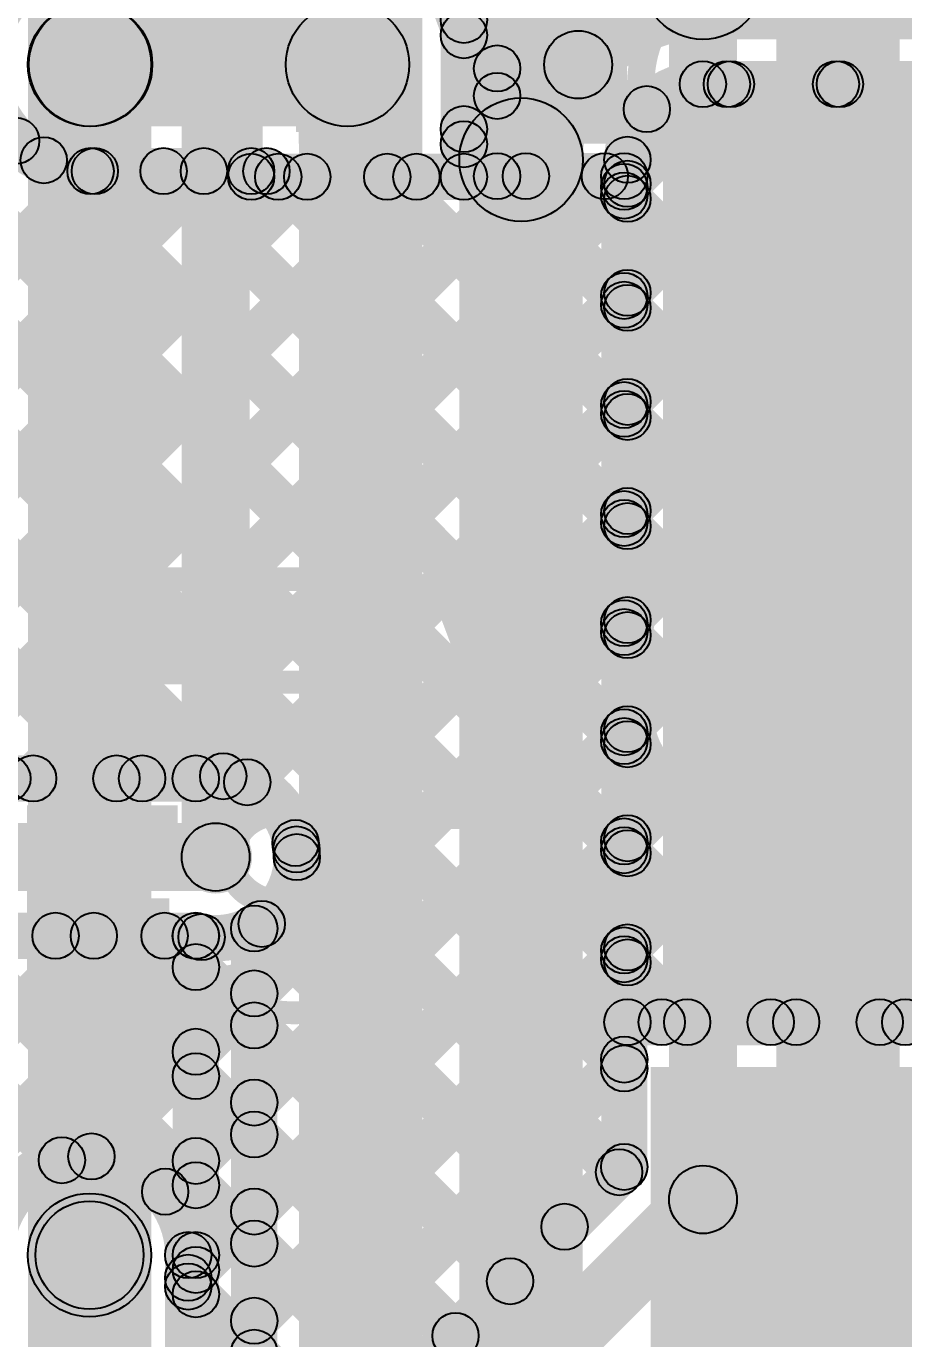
# Model space of a CAD drawing. Header units: millimetres. Extents: x 0 to 210, y 0 to 213.
# Drawn here: x 0.1236 to 0.4081, y 1.3029 to 1.7283 of the extents above; entities that cross this region are included whole.
import ezdxf

# ---------------------------------------------------------------- set-up
doc = ezdxf.new("R2010")
doc.units = ezdxf.units.MM
doc.header["$MEASUREMENT"] = 0
for name, color, linetype in [('BottomLayer', 5, 'Continuous'), ('BottomPaste', 16, 'Continuous'), ('BottomSolder', 6, 'Continuous'), ('TopLayer', 1, 'Continuous'), ('TopOverlay', 2, 'Continuous'), ('ViaHoleLayer', 16, 'Continuous')]:
    doc.layers.add(name, color=color, linetype=linetype)

# ---------------------------------------------------------------- blocks, each defined once
blk = doc.blocks.new('SOT_23_5_B_78')
at = {"layer": 'BottomLayer'}
for points in [[(-0.07283, 0.04921), (-0.02953, 0.04921), (-0.02953, 0.02559), (-0.07283, 0.02559)], [(0.02953, 0.04921), (0.07283, 0.04921), (0.07283, 0.02559), (0.02953, 0.02559)], [(-0.07283, 0.01181), (-0.02953, 0.01181), (-0.02953, -0.01181), (-0.07283, -0.01181)], [(-0.07283, -0.02559), (-0.02953, -0.02559), (-0.02953, -0.04921), (-0.07283, -0.04921)], [(0.02953, -0.02559), (0.07283, -0.02559), (0.07283, -0.04921), (0.02953, -0.04921)]]:
    blk.add_hatch(color=5, dxfattribs=at).paths.add_polyline_path(points)
at = {"layer": 'BottomPaste'}
for points in [[(-0.07283, 0.04921), (-0.02953, 0.04921), (-0.02953, 0.02559), (-0.07283, 0.02559)], [(0.02953, 0.04921), (0.07283, 0.04921), (0.07283, 0.02559), (0.02953, 0.02559)], [(-0.07283, 0.01181), (-0.02953, 0.01181), (-0.02953, -0.01181), (-0.07283, -0.01181)], [(-0.07283, -0.02559), (-0.02953, -0.02559), (-0.02953, -0.04921), (-0.07283, -0.04921)], [(0.02953, -0.02559), (0.07283, -0.02559), (0.07283, -0.04921), (0.02953, -0.04921)]]:
    blk.add_hatch(color=16, dxfattribs=at).paths.add_polyline_path(points)
at = {"layer": 'BottomSolder'}
for points in [[(-0.07683, 0.05321), (-0.02553, 0.05321), (-0.02553, 0.02159), (-0.07683, 0.02159)], [(0.02553, 0.05321), (0.07683, 0.05321), (0.07683, 0.02159), (0.02553, 0.02159)], [(-0.07683, 0.01581), (-0.02553, 0.01581), (-0.02553, -0.01581), (-0.07683, -0.01581)], [(-0.07683, -0.02159), (-0.02553, -0.02159), (-0.02553, -0.05321), (-0.07683, -0.05321)], [(0.02553, -0.02159), (0.07683, -0.02159), (0.07683, -0.05321), (0.02553, -0.05321)]]:
    blk.add_hatch(color=6, dxfattribs=at).paths.add_polyline_path(points)

msp = doc.modelspace()

# ---------------------------------------------------------------- hatches: boundary and pattern name
at = {"layer": 'BottomLayer'}
for points in [[(0.354, 1.348), (0.332, 1.348), (0.332, 2.065), (0.354, 2.065)], [(0.40674, 0.31443), (0.36674, 0.31443), (0.36674, 2.03274), (0.40674, 2.03274)], [(0.31355, 1.71582), (0.29155, 1.71582), (0.29155, 1.75294), (0.31355, 1.75294)], [(0.273, 1.6795), (0.258, 1.6795), (0.258, 1.74999), (0.273, 1.74999)], [(0.28374, 1.67967), (0.26874, 1.67967), (0.26874, 1.74999), (0.28374, 1.74999)], [(0.2708, 1.72498), (0.2602, 1.73559), (0.27094, 1.74633), (0.28154, 1.73572)], [(0.14444, 1.69582), (0.14444, 1.73582), (0.22775, 1.73582), (0.22775, 1.69582)], [(0.211, 1.694), (0.251, 1.694), (0.251, 1.738), (0.211, 1.738)], [(0.2602, 1.72005), (0.2708, 1.73066), (0.28154, 1.71992), (0.27094, 1.70932)], [(0.0584, 1.70972), (0.069, 1.72033), (0.3228, 1.46653), (0.3122, 1.45592)], [(0.2708, 1.68963), (0.2602, 1.70023), (0.27094, 1.71097), (0.28154, 1.70037)], [(0.0391, 1.59935), (0.02849, 1.60995), (0.11501, 1.69646), (0.12561, 1.68586)], [(0.0488, 1.68397), (0.0594, 1.69457), (0.3228, 1.43117), (0.3122, 1.42057)], [(0.2602, 1.6847), (0.2708, 1.69531), (0.3228, 1.64331), (0.3122, 1.6327)], [(0.12392, 1.67955), (0.13453, 1.69016), (0.3228, 1.50188), (0.3122, 1.49128)], [(0.14444, 1.67382), (0.14444, 1.68882), (0.1965, 1.68882), (0.1965, 1.67382)], [(0.1965, 1.67382), (0.1965, 1.68882), (0.20144, 1.68882), (0.20144, 1.67382)], [(0.04945, 1.50363), (0.03884, 1.51424), (0.20941, 1.6848), (0.22002, 1.6742)], [(0.05706, 1.58195), (0.04646, 1.59256), (0.14052, 1.68662), (0.15113, 1.67602)], [(0.06224, 1.48106), (0.05163, 1.49167), (0.24477, 1.6848), (0.25537, 1.6742)], [(0.06523, 1.55476), (0.05462, 1.56537), (0.17588, 1.68662), (0.18648, 1.67602)], [(0.09573, 1.4792), (0.08512, 1.4898), (0.28029, 1.68497), (0.29089, 1.67436)], [(0.16281, 1.67602), (0.17342, 1.68662), (0.3228, 1.53724), (0.3122, 1.52663)], [(0.1965, 1.672), (0.1965, 1.687), (0.2655, 1.687), (0.2655, 1.672)], [(0.19999, 1.6742), (0.2106, 1.6848), (0.3228, 1.5726), (0.3122, 1.56199)], [(0.23534, 1.6742), (0.24595, 1.6848), (0.3228, 1.60795), (0.3122, 1.59734)], [(0.27624, 1.67217), (0.27624, 1.68717), (0.3175, 1.68717), (0.3175, 1.67217)], [(0.30589, 1.67436), (0.3165, 1.68497), (0.3228, 1.67866), (0.3122, 1.66805)], [(0.13108, 1.4792), (0.12048, 1.4898), (0.3122, 1.68152), (0.3228, 1.67092)], [(0.02983, 1.66758), (0.04043, 1.67819), (0.3228, 1.39582), (0.3122, 1.38521)], [(0.325, 1.35856), (0.31, 1.35856), (0.31, 1.67967), (0.325, 1.67967)], [(-0.00002, 1.66207), (0.01059, 1.67268), (0.19277, 1.4905), (0.18216, 1.47989)], [(0.16644, 1.4792), (0.15583, 1.4898), (0.3122, 1.64617), (0.3228, 1.63556)], [(0.20053, 1.47794), (0.18993, 1.48854), (0.3122, 1.61081), (0.3228, 1.60021)], [(0.04874, 1.57795), (0.05935, 1.58856), (0.15811, 1.4898), (0.1475, 1.4792)], [(0.21621, 1.45826), (0.20561, 1.46887), (0.3122, 1.57546), (0.3228, 1.56485)], [(0.15, 1.35669), (0.13939, 1.3673), (0.3122, 1.5401), (0.3228, 1.52949)], [(0.17392, 1.34526), (0.16331, 1.35586), (0.3122, 1.50475), (0.3228, 1.49414)], [(0.05693, 1.477), (0.05693, 1.492), (0.17852, 1.492), (0.17852, 1.477)], [(0.007, 1.448), (0.007, 1.47), (0.185, 1.47), (0.185, 1.448)], [(0.1814, 1.31738), (0.17079, 1.32799), (0.3122, 1.46939), (0.3228, 1.45878)], [(0.20589, 1.45616), (0.2165, 1.46677), (0.3211, 1.36216), (0.3105, 1.35156)], [(0.19465, 1.43205), (0.20526, 1.44265), (0.30342, 1.34449), (0.29282, 1.33388)], [(0.06624, 1.34364), (0.05563, 1.35425), (0.14019, 1.4388), (0.15079, 1.4282)], [(0.05693, 1.426), (0.05693, 1.441), (0.17852, 1.441), (0.17852, 1.426)], [(0.05708, 1.4282), (0.06769, 1.4388), (0.14046, 1.36603), (0.12985, 1.35542)], [(0.07815, 1.3202), (0.06754, 1.3308), (0.17513, 1.43839), (0.18574, 1.42778)], [(0.09244, 1.4282), (0.10304, 1.4388), (0.25039, 1.29145), (0.23979, 1.28085)], [(0.12779, 1.4282), (0.1384, 1.4388), (0.26807, 1.30913), (0.25746, 1.29853)], [(0.16315, 1.4282), (0.17375, 1.4388), (0.28575, 1.32681), (0.27514, 1.3162)], [(0.1814, 1.28202), (0.17079, 1.29263), (0.3122, 1.43404), (0.3228, 1.42343)], [(0.19325, 1.25852), (0.18264, 1.26912), (0.3122, 1.39868), (0.3228, 1.38807)], [(0.25057, 1.28103), (0.23997, 1.29164), (0.3122, 1.36387), (0.3228, 1.35326)], [(0.27105, 1.26049), (0.25549, 1.27605), (0.33522, 1.35578), (0.35078, 1.34022)], [(0.1616, 1.24932), (0.1266, 1.24932), (0.1266, 1.33), (0.1616, 1.33)], [(0.1836, 1.26382), (0.1686, 1.26382), (0.1686, 1.33), (0.1836, 1.33)], [(0.17079, 1.31449), (0.1814, 1.32509), (0.23737, 1.26912), (0.22676, 1.25852)]]:
    msp.add_hatch(color=5, dxfattribs=at).paths.add_polyline_path(points)
h = msp.add_hatch(color=5, dxfattribs=at)
edge = h.paths.add_edge_path()
edge.add_arc((0.14444, 1.71582), 0.02, 0, 360)
h = msp.add_hatch(color=5, dxfattribs=at)
edge = h.paths.add_edge_path()
edge.add_arc((0.22775, 1.71582), 0.02, 0, 360)
h = msp.add_hatch(color=5, dxfattribs=at)
edge = h.paths.add_edge_path()
edge.add_arc((0.2655, 1.73029), 0.0075, 0, 360)
h = msp.add_hatch(color=5, dxfattribs=at)
edge = h.paths.add_edge_path()
edge.add_arc((0.2655, 1.72536), 0.0075, 0, 360)
h = msp.add_hatch(color=5, dxfattribs=at)
edge = h.paths.add_edge_path()
edge.add_arc((0.14444, 1.71582), 0.01181, 0, 360)
h = msp.add_hatch(color=5, dxfattribs=at)
edge = h.paths.add_edge_path()
edge.add_arc((0.30255, 1.71582), 0.011, 0, 360)
h = msp.add_hatch(color=5, dxfattribs=at)
edge = h.paths.add_edge_path()
edge.add_arc((0.27624, 1.71462), 0.0075, 0, 360)
h = msp.add_hatch(color=5, dxfattribs=at)
edge = h.paths.add_edge_path()
edge.add_arc((0.27624, 1.70567), 0.0075, 0, 360)
h = msp.add_hatch(color=5, dxfattribs=at)
edge = h.paths.add_edge_path()
edge.add_arc((0.2655, 1.69493), 0.0075, 0, 360)
h = msp.add_hatch(color=5, dxfattribs=at)
edge = h.paths.add_edge_path()
edge.add_arc((0.12031, 1.69116), 0.0075, 0, 360)
h = msp.add_hatch(color=5, dxfattribs=at)
edge = h.paths.add_edge_path()
edge.add_arc((0.2655, 1.69), 0.0075, 0, 360)
h = msp.add_hatch(color=5, dxfattribs=at)
edge = h.paths.add_edge_path()
edge.add_arc((0.12923, 1.68485), 0.0075, 0, 360)
h = msp.add_hatch(color=5, dxfattribs=at)
edge = h.paths.add_edge_path()
edge.add_arc((0.14444, 1.68132), 0.0075, 0, 360)
h = msp.add_hatch(color=5, dxfattribs=at)
edge = h.paths.add_edge_path()
edge.add_arc((0.14444, 1.68132), 0.0075, 0, 360)
h = msp.add_hatch(color=5, dxfattribs=at)
edge = h.paths.add_edge_path()
edge.add_arc((0.14582, 1.68132), 0.0075, 0, 360)
h = msp.add_hatch(color=5, dxfattribs=at)
edge = h.paths.add_edge_path()
edge.add_arc((0.16812, 1.68132), 0.0075, 0, 360)
h = msp.add_hatch(color=5, dxfattribs=at)
edge = h.paths.add_edge_path()
edge.add_arc((0.18118, 1.68132), 0.0075, 0, 360)
h = msp.add_hatch(color=5, dxfattribs=at)
edge = h.paths.add_edge_path()
edge.add_arc((0.1965, 1.68132), 0.0075, 0, 360)
h = msp.add_hatch(color=5, dxfattribs=at)
edge = h.paths.add_edge_path()
edge.add_arc((0.1965, 1.68132), 0.0075, 0, 360)
h = msp.add_hatch(color=5, dxfattribs=at)
edge = h.paths.add_edge_path()
edge.add_arc((0.20144, 1.68132), 0.0075, 0, 360)
h = msp.add_hatch(color=5, dxfattribs=at)
edge = h.paths.add_edge_path()
edge.add_arc((0.1965, 1.6795), 0.0075, 0, 360)
h = msp.add_hatch(color=5, dxfattribs=at)
edge = h.paths.add_edge_path()
edge.add_arc((0.20529, 1.6795), 0.0075, 0, 360)
h = msp.add_hatch(color=5, dxfattribs=at)
edge = h.paths.add_edge_path()
edge.add_arc((0.21471, 1.6795), 0.0075, 0, 360)
h = msp.add_hatch(color=5, dxfattribs=at)
edge = h.paths.add_edge_path()
edge.add_arc((0.24065, 1.6795), 0.0075, 0, 360)
h = msp.add_hatch(color=5, dxfattribs=at)
edge = h.paths.add_edge_path()
edge.add_arc((0.25007, 1.6795), 0.0075, 0, 360)
h = msp.add_hatch(color=5, dxfattribs=at)
edge = h.paths.add_edge_path()
edge.add_arc((0.2655, 1.6795), 0.0075, 0, 360)
h = msp.add_hatch(color=5, dxfattribs=at)
edge = h.paths.add_edge_path()
edge.add_arc((0.2655, 1.6795), 0.0075, 0, 360)
h = msp.add_hatch(color=5, dxfattribs=at)
edge = h.paths.add_edge_path()
edge.add_arc((0.27624, 1.67967), 0.0075, 0, 360)
h = msp.add_hatch(color=5, dxfattribs=at)
edge = h.paths.add_edge_path()
edge.add_arc((0.27624, 1.67967), 0.0075, 0, 360)
h = msp.add_hatch(color=5, dxfattribs=at)
edge = h.paths.add_edge_path()
edge.add_arc((0.28559, 1.67967), 0.0075, 0, 360)
h = msp.add_hatch(color=5, dxfattribs=at)
edge = h.paths.add_edge_path()
edge.add_arc((0.31119, 1.67967), 0.0075, 0, 360)
h = msp.add_hatch(color=5, dxfattribs=at)
edge = h.paths.add_edge_path()
edge.add_arc((0.3175, 1.67967), 0.0075, 0, 360)
h = msp.add_hatch(color=5, dxfattribs=at)
edge = h.paths.add_edge_path()
edge.add_arc((0.3175, 1.67967), 0.0075, 0, 360)
h = msp.add_hatch(color=5, dxfattribs=at)
edge = h.paths.add_edge_path()
edge.add_arc((0.3175, 1.67622), 0.0075, 0, 360)
h = msp.add_hatch(color=5, dxfattribs=at)
edge = h.paths.add_edge_path()
edge.add_arc((0.3175, 1.67336), 0.0075, 0, 360)
h = msp.add_hatch(color=5, dxfattribs=at)
edge = h.paths.add_edge_path()
edge.add_arc((0.3175, 1.64086), 0.0075, 0, 360)
h = msp.add_hatch(color=5, dxfattribs=at)
edge = h.paths.add_edge_path()
edge.add_arc((0.3175, 1.638), 0.0075, 0, 360)
h = msp.add_hatch(color=5, dxfattribs=at)
edge = h.paths.add_edge_path()
edge.add_arc((0.3175, 1.60551), 0.0075, 0, 360)
h = msp.add_hatch(color=5, dxfattribs=at)
edge = h.paths.add_edge_path()
edge.add_arc((0.3175, 1.60265), 0.0075, 0, 360)
h = msp.add_hatch(color=5, dxfattribs=at)
edge = h.paths.add_edge_path()
edge.add_arc((0.3175, 1.57015), 0.0075, 0, 360)
h = msp.add_hatch(color=5, dxfattribs=at)
edge = h.paths.add_edge_path()
edge.add_arc((0.3175, 1.56729), 0.0075, 0, 360)
h = msp.add_hatch(color=5, dxfattribs=at)
edge = h.paths.add_edge_path()
edge.add_arc((0.3175, 1.5348), 0.0075, 0, 360)
h = msp.add_hatch(color=5, dxfattribs=at)
edge = h.paths.add_edge_path()
edge.add_arc((0.3175, 1.53194), 0.0075, 0, 360)
h = msp.add_hatch(color=5, dxfattribs=at)
edge = h.paths.add_edge_path()
edge.add_arc((0.3175, 1.49944), 0.0075, 0, 360)
h = msp.add_hatch(color=5, dxfattribs=at)
edge = h.paths.add_edge_path()
edge.add_arc((0.3175, 1.49658), 0.0075, 0, 360)
h = msp.add_hatch(color=5, dxfattribs=at)
edge = h.paths.add_edge_path()
edge.add_arc((0.11745, 1.4845), 0.0075, 0, 360)
h = msp.add_hatch(color=5, dxfattribs=at)
edge = h.paths.add_edge_path()
edge.add_arc((0.12578, 1.4845), 0.0075, 0, 360)
h = msp.add_hatch(color=5, dxfattribs=at)
edge = h.paths.add_edge_path()
edge.add_arc((0.1528, 1.4845), 0.0075, 0, 360)
h = msp.add_hatch(color=5, dxfattribs=at)
edge = h.paths.add_edge_path()
edge.add_arc((0.16114, 1.4845), 0.0075, 0, 360)
h = msp.add_hatch(color=5, dxfattribs=at)
edge = h.paths.add_edge_path()
edge.add_arc((0.17852, 1.4845), 0.0075, 0, 360)
h = msp.add_hatch(color=5, dxfattribs=at)
edge = h.paths.add_edge_path()
edge.add_arc((0.17852, 1.4845), 0.0075, 0, 360)
h = msp.add_hatch(color=5, dxfattribs=at)
edge = h.paths.add_edge_path()
edge.add_arc((0.18747, 1.4852), 0.0075, 0, 360)
h = msp.add_hatch(color=5, dxfattribs=at)
edge = h.paths.add_edge_path()
edge.add_arc((0.19523, 1.48324), 0.0075, 0, 360)
h = msp.add_hatch(color=5, dxfattribs=at)
edge = h.paths.add_edge_path()
edge.add_arc((0.185, 1.459), 0.01181, 0, 360)
h = msp.add_hatch(color=5, dxfattribs=at)
edge = h.paths.add_edge_path()
edge.add_arc((0.185, 1.459), 0.011, 0, 360)
h = msp.add_hatch(color=5, dxfattribs=at)
edge = h.paths.add_edge_path()
edge.add_arc((0.21091, 1.46356), 0.0075, 0, 360)
h = msp.add_hatch(color=5, dxfattribs=at)
edge = h.paths.add_edge_path()
edge.add_arc((0.21119, 1.46147), 0.0075, 0, 360)
h = msp.add_hatch(color=5, dxfattribs=at)
edge = h.paths.add_edge_path()
edge.add_arc((0.3175, 1.46409), 0.0075, 0, 360)
h = msp.add_hatch(color=5, dxfattribs=at)
edge = h.paths.add_edge_path()
edge.add_arc((0.3175, 1.46123), 0.0075, 0, 360)
h = msp.add_hatch(color=5, dxfattribs=at)
edge = h.paths.add_edge_path()
edge.add_arc((0.21131, 1.459), 0.0075, 0, 360)
h = msp.add_hatch(color=5, dxfattribs=at)
edge = h.paths.add_edge_path()
edge.add_arc((0.21131, 1.459), 0.0075, 0, 360)
h = msp.add_hatch(color=5, dxfattribs=at)
edge = h.paths.add_edge_path()
edge.add_arc((0.19995, 1.43735), 0.0075, 0, 360)
h = msp.add_hatch(color=5, dxfattribs=at)
edge = h.paths.add_edge_path()
edge.add_arc((0.13309, 1.4335), 0.0075, 0, 360)
h = msp.add_hatch(color=5, dxfattribs=at)
edge = h.paths.add_edge_path()
edge.add_arc((0.14549, 1.4335), 0.0075, 0, 360)
h = msp.add_hatch(color=5, dxfattribs=at)
edge = h.paths.add_edge_path()
edge.add_arc((0.16845, 1.4335), 0.0075, 0, 360)
h = msp.add_hatch(color=5, dxfattribs=at)
edge = h.paths.add_edge_path()
edge.add_arc((0.17852, 1.4335), 0.0075, 0, 360)
h = msp.add_hatch(color=5, dxfattribs=at)
edge = h.paths.add_edge_path()
edge.add_arc((0.17852, 1.4335), 0.0075, 0, 360)
h = msp.add_hatch(color=5, dxfattribs=at)
edge = h.paths.add_edge_path()
edge.add_arc((0.18043, 1.43309), 0.0075, 0, 360)
h = msp.add_hatch(color=5, dxfattribs=at)
edge = h.paths.add_edge_path()
edge.add_arc((0.3175, 1.42873), 0.0075, 0, 360)
h = msp.add_hatch(color=5, dxfattribs=at)
edge = h.paths.add_edge_path()
edge.add_arc((0.3175, 1.42587), 0.0075, 0, 360)
h = msp.add_hatch(color=5, dxfattribs=at)
edge = h.paths.add_edge_path()
edge.add_arc((0.3175, 1.39338), 0.0075, 0, 360)
h = msp.add_hatch(color=5, dxfattribs=at)
edge = h.paths.add_edge_path()
edge.add_arc((0.3175, 1.39052), 0.0075, 0, 360)
h = msp.add_hatch(color=5, dxfattribs=at)
edge = h.paths.add_edge_path()
edge.add_arc((0.13516, 1.36073), 0.0075, 0, 360)
h = msp.add_hatch(color=5, dxfattribs=at)
edge = h.paths.add_edge_path()
edge.add_arc((0.1447, 1.36199), 0.0075, 0, 360)
h = msp.add_hatch(color=5, dxfattribs=at)
edge = h.paths.add_edge_path()
edge.add_arc((0.3175, 1.35856), 0.0075, 0, 360)
h = msp.add_hatch(color=5, dxfattribs=at)
edge = h.paths.add_edge_path()
edge.add_arc((0.3175, 1.35856), 0.0075, 0, 360)
h = msp.add_hatch(color=5, dxfattribs=at)
edge = h.paths.add_edge_path()
edge.add_arc((0.3158, 1.35686), 0.0075, 0, 360)
h = msp.add_hatch(color=5, dxfattribs=at)
edge = h.paths.add_edge_path()
edge.add_arc((0.16862, 1.35056), 0.0075, 0, 360)
h = msp.add_hatch(color=5, dxfattribs=at)
edge = h.paths.add_edge_path()
edge.add_arc((0.343, 1.348), 0.011, 0, 360)
h = msp.add_hatch(color=5, dxfattribs=at)
edge = h.paths.add_edge_path()
edge.add_arc((0.343, 1.348), 0.011, 0, 360)
h = msp.add_hatch(color=5, dxfattribs=at)
edge = h.paths.add_edge_path()
edge.add_arc((0.1441, 1.33), 0.0175, 0, 360)
h = msp.add_hatch(color=5, dxfattribs=at)
edge = h.paths.add_edge_path()
edge.add_arc((0.29812, 1.33918), 0.0075, 0, 360)
h = msp.add_hatch(color=5, dxfattribs=at)
edge = h.paths.add_edge_path()
edge.add_arc((0.1441, 1.33), 0.01181, 0, 360)
h = msp.add_hatch(color=5, dxfattribs=at)
edge = h.paths.add_edge_path()
edge.add_arc((0.1761, 1.33), 0.0075, 0, 360)
h = msp.add_hatch(color=5, dxfattribs=at)
edge = h.paths.add_edge_path()
edge.add_arc((0.1761, 1.33), 0.0075, 0, 360)
h = msp.add_hatch(color=5, dxfattribs=at)
edge = h.paths.add_edge_path()
edge.add_arc((0.1761, 1.32268), 0.0075, 0, 360)
h = msp.add_hatch(color=5, dxfattribs=at)
edge = h.paths.add_edge_path()
edge.add_arc((0.1761, 1.31979), 0.0075, 0, 360)
h = msp.add_hatch(color=5, dxfattribs=at)
edge = h.paths.add_edge_path()
edge.add_arc((0.28044, 1.32151), 0.0075, 0, 360)
h = msp.add_hatch(color=5, dxfattribs=at)
edge = h.paths.add_edge_path()
edge.add_arc((0.26277, 1.30383), 0.0075, 0, 360)
at = {"layer": 'TopLayer'}
for points in [[(0.196, 1.459), (0.174, 1.459), (0.174, 2.13881), (0.196, 2.13881)], [(0.252, 0.322), (0.212, 0.322), (0.212, 2.12887), (0.252, 2.12887)], [(0.1641, 1.71582), (0.1241, 1.71582), (0.1241, 1.903), (0.1641, 1.903)], [(0.343, 1.724), (0.343, 1.764), (0.966, 1.764), (0.966, 1.724)], [(0.1641, 1.33), (0.1241, 1.33), (0.1241, 1.71582), (0.1641, 1.71582)], [(0.32381, 1.67192), (0.3132, 1.68253), (0.34548, 1.7148), (0.35608, 1.7042)], [(0.32381, 1.60121), (0.3132, 1.61182), (0.41619, 1.7148), (0.42679, 1.7042)], [(0.32381, 1.63657), (0.3132, 1.64717), (0.38083, 1.7148), (0.39144, 1.7042)], [(0.32381, 1.56586), (0.3132, 1.57646), (0.45154, 1.7148), (0.46215, 1.7042)], [(0.343, 1.702), (0.343, 1.717), (0.49077, 1.717), (0.49077, 1.702)], [(0.34677, 1.7042), (0.35737, 1.7148), (0.58584, 1.48633), (0.57524, 1.47573)], [(0.38212, 1.7042), (0.39273, 1.7148), (0.58584, 1.52169), (0.57524, 1.51108)], [(0.3195, 1.6961), (0.33011, 1.70671), (0.58584, 1.45098), (0.57524, 1.44037)], [(0.32381, 1.5305), (0.3132, 1.54111), (0.47705, 1.70495), (0.48766, 1.69435)], [(0.33, 1.457), (0.987, 1.457), (0.987, 1.703), (0.33, 1.703)], [(0.30401, 0.45899), (0.26401, 0.45899), (0.26401, 1.68501), (0.30401, 1.68501)], [(0.32601, 1.4055), (0.31101, 1.4055), (0.31101, 1.68501), (0.32601, 1.68501)], [(0.3132, 1.66705), (0.32381, 1.67765), (0.58584, 1.41562), (0.57524, 1.40502)], [(0.32381, 1.49515), (0.3132, 1.50575), (0.48025, 1.6728), (0.49086, 1.6622)], [(0.33493, 1.4002), (0.32432, 1.4108), (0.57762, 1.6641), (0.58823, 1.6535)], [(0.37028, 1.4002), (0.35968, 1.4108), (0.61515, 1.66628), (0.62575, 1.65567)], [(0.32381, 1.42444), (0.3132, 1.43504), (0.54076, 1.6626), (0.55136, 1.65199)], [(0.32381, 1.45979), (0.3132, 1.4704), (0.50486, 1.66205), (0.51546, 1.65145)], [(0.3132, 1.63169), (0.32381, 1.6423), (0.55531, 1.4108), (0.5447, 1.4002)], [(0.3132, 1.59634), (0.32381, 1.60694), (0.51995, 1.4108), (0.50934, 1.4002)], [(0.40564, 1.4002), (0.39503, 1.4108), (0.57524, 1.59101), (0.58584, 1.5804)], [(0.3132, 1.56098), (0.32381, 1.57159), (0.4846, 1.4108), (0.47399, 1.4002)], [(0.3132, 1.52563), (0.32381, 1.53623), (0.44924, 1.4108), (0.43863, 1.4002)], [(0.33, 1.403), (0.794, 1.403), (0.794, 1.509), (0.33, 1.509)], [(0.3132, 1.49027), (0.32381, 1.50088), (0.41388, 1.4108), (0.40328, 1.4002)], [(0.3132, 1.45492), (0.32381, 1.46552), (0.37853, 1.4108), (0.36792, 1.4002)], [(0.205, 0.322), (0.19, 0.322), (0.19, 1.43585), (0.205, 1.43585)], [(0.1861, 1.33), (0.1711, 1.33), (0.1711, 1.43348), (0.1861, 1.43348)], [(0.3132, 1.41956), (0.32381, 1.43017), (0.34317, 1.4108), (0.33257, 1.4002)], [(0.17329, 1.41805), (0.1839, 1.42866), (0.2028, 1.40975), (0.1922, 1.39915)], [(0.1839, 1.39059), (0.17329, 1.4012), (0.1922, 1.4201), (0.2028, 1.40949)], [(0.31851, 1.398), (0.31851, 1.413), (0.58054, 1.413), (0.58054, 1.398)], [(0.17329, 1.3827), (0.1839, 1.3933), (0.2028, 1.3744), (0.1922, 1.36379)], [(0.326, 0.973), (0.862, 0.973), (0.862, 1.391), (0.326, 1.391)], [(0.1839, 1.35523), (0.17329, 1.36584), (0.1922, 1.38475), (0.2028, 1.37414)], [(0.17329, 1.34734), (0.1839, 1.35795), (0.2028, 1.33904), (0.1922, 1.32844)], [(0.1839, 1.31988), (0.17329, 1.33049), (0.1922, 1.34939), (0.2028, 1.33878)], [(0.1641, 1.2746), (0.1241, 1.2746), (0.1241, 1.33), (0.1641, 1.33)], [(0.1861, 1.2746), (0.1711, 1.2746), (0.1711, 1.33), (0.1861, 1.33)], [(0.17329, 1.31199), (0.1839, 1.32259), (0.2028, 1.30369), (0.1922, 1.29308)], [(0.1839, 1.28452), (0.17329, 1.29513), (0.1922, 1.31404), (0.2028, 1.30343)]]:
    msp.add_hatch(color=1, dxfattribs=at).paths.add_polyline_path(points)
h = msp.add_hatch(color=1, dxfattribs=at)
edge = h.paths.add_edge_path()
edge.add_arc((0.343, 1.744), 0.02, 0, 360)
h = msp.add_hatch(color=1, dxfattribs=at)
edge = h.paths.add_edge_path()
edge.add_arc((0.343, 1.744), 0.02, 0, 360)
h = msp.add_hatch(color=1, dxfattribs=at)
edge = h.paths.add_edge_path()
edge.add_arc((0.1441, 1.71582), 0.02, 0, 360)
h = msp.add_hatch(color=1, dxfattribs=at)
edge = h.paths.add_edge_path()
edge.add_arc((0.1441, 1.71582), 0.02, 0, 360)
h = msp.add_hatch(color=1, dxfattribs=at)
edge = h.paths.add_edge_path()
edge.add_arc((0.14444, 1.71582), 0.01181, 0, 360)
h = msp.add_hatch(color=1, dxfattribs=at)
edge = h.paths.add_edge_path()
edge.add_arc((0.343, 1.7095), 0.0075, 0, 360)
h = msp.add_hatch(color=1, dxfattribs=at)
edge = h.paths.add_edge_path()
edge.add_arc((0.343, 1.7095), 0.0075, 0, 360)
h = msp.add_hatch(color=1, dxfattribs=at)
edge = h.paths.add_edge_path()
edge.add_arc((0.35078, 1.7095), 0.0075, 0, 360)
h = msp.add_hatch(color=1, dxfattribs=at)
edge = h.paths.add_edge_path()
edge.add_arc((0.35207, 1.7095), 0.0075, 0, 360)
h = msp.add_hatch(color=1, dxfattribs=at)
edge = h.paths.add_edge_path()
edge.add_arc((0.38614, 1.7095), 0.0075, 0, 360)
h = msp.add_hatch(color=1, dxfattribs=at)
edge = h.paths.add_edge_path()
edge.add_arc((0.38742, 1.7095), 0.0075, 0, 360)
h = msp.add_hatch(color=1, dxfattribs=at)
edge = h.paths.add_edge_path()
edge.add_arc((0.32481, 1.70141), 0.0075, 0, 360)
h = msp.add_hatch(color=1, dxfattribs=at)
edge = h.paths.add_edge_path()
edge.add_arc((0.28401, 1.68501), 0.02, 0, 360)
h = msp.add_hatch(color=1, dxfattribs=at)
edge = h.paths.add_edge_path()
edge.add_arc((0.28401, 1.68501), 0.02, 0, 360)
h = msp.add_hatch(color=1, dxfattribs=at)
edge = h.paths.add_edge_path()
edge.add_arc((0.31851, 1.68501), 0.0075, 0, 360)
h = msp.add_hatch(color=1, dxfattribs=at)
edge = h.paths.add_edge_path()
edge.add_arc((0.31851, 1.68501), 0.0075, 0, 360)
h = msp.add_hatch(color=1, dxfattribs=at)
edge = h.paths.add_edge_path()
edge.add_arc((0.31851, 1.67723), 0.0075, 0, 360)
h = msp.add_hatch(color=1, dxfattribs=at)
edge = h.paths.add_edge_path()
edge.add_arc((0.31851, 1.67235), 0.0075, 0, 360)
h = msp.add_hatch(color=1, dxfattribs=at)
edge = h.paths.add_edge_path()
edge.add_arc((0.31851, 1.64187), 0.0075, 0, 360)
h = msp.add_hatch(color=1, dxfattribs=at)
edge = h.paths.add_edge_path()
edge.add_arc((0.31851, 1.637), 0.0075, 0, 360)
h = msp.add_hatch(color=1, dxfattribs=at)
edge = h.paths.add_edge_path()
edge.add_arc((0.31851, 1.60652), 0.0075, 0, 360)
h = msp.add_hatch(color=1, dxfattribs=at)
edge = h.paths.add_edge_path()
edge.add_arc((0.31851, 1.60164), 0.0075, 0, 360)
h = msp.add_hatch(color=1, dxfattribs=at)
edge = h.paths.add_edge_path()
edge.add_arc((0.31851, 1.57116), 0.0075, 0, 360)
h = msp.add_hatch(color=1, dxfattribs=at)
edge = h.paths.add_edge_path()
edge.add_arc((0.31851, 1.56628), 0.0075, 0, 360)
h = msp.add_hatch(color=1, dxfattribs=at)
edge = h.paths.add_edge_path()
edge.add_arc((0.31851, 1.53581), 0.0075, 0, 360)
h = msp.add_hatch(color=1, dxfattribs=at)
edge = h.paths.add_edge_path()
edge.add_arc((0.31851, 1.53093), 0.0075, 0, 360)
h = msp.add_hatch(color=1, dxfattribs=at)
edge = h.paths.add_edge_path()
edge.add_arc((0.31851, 1.50045), 0.0075, 0, 360)
h = msp.add_hatch(color=1, dxfattribs=at)
edge = h.paths.add_edge_path()
edge.add_arc((0.31851, 1.49557), 0.0075, 0, 360)
h = msp.add_hatch(color=1, dxfattribs=at)
edge = h.paths.add_edge_path()
edge.add_arc((0.31851, 1.4651), 0.0075, 0, 360)
h = msp.add_hatch(color=1, dxfattribs=at)
edge = h.paths.add_edge_path()
edge.add_arc((0.185, 1.459), 0.01181, 0, 360)
h = msp.add_hatch(color=1, dxfattribs=at)
edge = h.paths.add_edge_path()
edge.add_arc((0.185, 1.459), 0.011, 0, 360)
h = msp.add_hatch(color=1, dxfattribs=at)
edge = h.paths.add_edge_path()
edge.add_arc((0.31851, 1.46022), 0.0075, 0, 360)
h = msp.add_hatch(color=1, dxfattribs=at)
edge = h.paths.add_edge_path()
edge.add_arc((0.1975, 1.43585), 0.0075, 0, 360)
h = msp.add_hatch(color=1, dxfattribs=at)
edge = h.paths.add_edge_path()
edge.add_arc((0.1975, 1.43585), 0.0075, 0, 360)
h = msp.add_hatch(color=1, dxfattribs=at)
edge = h.paths.add_edge_path()
edge.add_arc((0.1786, 1.43348), 0.0075, 0, 360)
h = msp.add_hatch(color=1, dxfattribs=at)
edge = h.paths.add_edge_path()
edge.add_arc((0.1786, 1.43348), 0.0075, 0, 360)
h = msp.add_hatch(color=1, dxfattribs=at)
edge = h.paths.add_edge_path()
edge.add_arc((0.31851, 1.42974), 0.0075, 0, 360)
h = msp.add_hatch(color=1, dxfattribs=at)
edge = h.paths.add_edge_path()
edge.add_arc((0.1786, 1.42335), 0.0075, 0, 360)
h = msp.add_hatch(color=1, dxfattribs=at)
edge = h.paths.add_edge_path()
edge.add_arc((0.31851, 1.42486), 0.0075, 0, 360)
h = msp.add_hatch(color=1, dxfattribs=at)
edge = h.paths.add_edge_path()
edge.add_arc((0.1975, 1.4148), 0.0075, 0, 360)
h = msp.add_hatch(color=1, dxfattribs=at)
edge = h.paths.add_edge_path()
edge.add_arc((0.31851, 1.4055), 0.0075, 0, 360)
h = msp.add_hatch(color=1, dxfattribs=at)
edge = h.paths.add_edge_path()
edge.add_arc((0.31851, 1.4055), 0.0075, 0, 360)
h = msp.add_hatch(color=1, dxfattribs=at)
edge = h.paths.add_edge_path()
edge.add_arc((0.32962, 1.4055), 0.0075, 0, 360)
h = msp.add_hatch(color=1, dxfattribs=at)
edge = h.paths.add_edge_path()
edge.add_arc((0.33787, 1.4055), 0.0075, 0, 360)
h = msp.add_hatch(color=1, dxfattribs=at)
edge = h.paths.add_edge_path()
edge.add_arc((0.36498, 1.4055), 0.0075, 0, 360)
h = msp.add_hatch(color=1, dxfattribs=at)
edge = h.paths.add_edge_path()
edge.add_arc((0.37323, 1.4055), 0.0075, 0, 360)
h = msp.add_hatch(color=1, dxfattribs=at)
edge = h.paths.add_edge_path()
edge.add_arc((0.40033, 1.4055), 0.0075, 0, 360)
h = msp.add_hatch(color=1, dxfattribs=at)
edge = h.paths.add_edge_path()
edge.add_arc((0.40858, 1.4055), 0.0075, 0, 360)
h = msp.add_hatch(color=1, dxfattribs=at)
edge = h.paths.add_edge_path()
edge.add_arc((0.1975, 1.40445), 0.0075, 0, 360)
h = msp.add_hatch(color=1, dxfattribs=at)
edge = h.paths.add_edge_path()
edge.add_arc((0.1786, 1.39589), 0.0075, 0, 360)
h = msp.add_hatch(color=1, dxfattribs=at)
edge = h.paths.add_edge_path()
edge.add_arc((0.1786, 1.388), 0.0075, 0, 360)
h = msp.add_hatch(color=1, dxfattribs=at)
edge = h.paths.add_edge_path()
edge.add_arc((0.1975, 1.37944), 0.0075, 0, 360)
h = msp.add_hatch(color=1, dxfattribs=at)
edge = h.paths.add_edge_path()
edge.add_arc((0.1975, 1.36909), 0.0075, 0, 360)
h = msp.add_hatch(color=1, dxfattribs=at)
edge = h.paths.add_edge_path()
edge.add_arc((0.1786, 1.36054), 0.0075, 0, 360)
h = msp.add_hatch(color=1, dxfattribs=at)
edge = h.paths.add_edge_path()
edge.add_arc((0.1786, 1.35264), 0.0075, 0, 360)
h = msp.add_hatch(color=1, dxfattribs=at)
edge = h.paths.add_edge_path()
edge.add_arc((0.1441, 1.33), 0.02, 0, 360)
h = msp.add_hatch(color=1, dxfattribs=at)
edge = h.paths.add_edge_path()
edge.add_arc((0.1441, 1.33), 0.02, 0, 360)
h = msp.add_hatch(color=1, dxfattribs=at)
edge = h.paths.add_edge_path()
edge.add_arc((0.1975, 1.34409), 0.0075, 0, 360)
h = msp.add_hatch(color=1, dxfattribs=at)
edge = h.paths.add_edge_path()
edge.add_arc((0.1441, 1.33), 0.01181, 0, 360)
h = msp.add_hatch(color=1, dxfattribs=at)
edge = h.paths.add_edge_path()
edge.add_arc((0.1975, 1.33374), 0.0075, 0, 360)
h = msp.add_hatch(color=1, dxfattribs=at)
edge = h.paths.add_edge_path()
edge.add_arc((0.1786, 1.33), 0.0075, 0, 360)
h = msp.add_hatch(color=1, dxfattribs=at)
edge = h.paths.add_edge_path()
edge.add_arc((0.1786, 1.33), 0.0075, 0, 360)
h = msp.add_hatch(color=1, dxfattribs=at)
edge = h.paths.add_edge_path()
edge.add_arc((0.1786, 1.32518), 0.0075, 0, 360)
h = msp.add_hatch(color=1, dxfattribs=at)
edge = h.paths.add_edge_path()
edge.add_arc((0.1786, 1.31729), 0.0075, 0, 360)
h = msp.add_hatch(color=1, dxfattribs=at)
edge = h.paths.add_edge_path()
edge.add_arc((0.1975, 1.30873), 0.0075, 0, 360)
h = msp.add_hatch(color=1, dxfattribs=at)
edge = h.paths.add_edge_path()
edge.add_arc((0.1975, 1.29838), 0.0075, 0, 360)
at = {"layer": 'ViaHoleLayer'}
h = msp.add_hatch(color=16, dxfattribs=at)
edge = h.paths.add_edge_path()
edge.add_arc((0.14444, 1.71582), 0.00591, 0, 360)
h = msp.add_hatch(color=16, dxfattribs=at)
edge = h.paths.add_edge_path()
edge.add_arc((0.185, 1.459), 0.00591, 0, 360)
h = msp.add_hatch(color=16, dxfattribs=at)
edge = h.paths.add_edge_path()
edge.add_arc((0.1441, 1.33), 0.00591, 0, 360)

# ---------------------------------------------------------------- linework, layer by layer
at = {"layer": 'BottomLayer', "const_width": 0.015}
for points in [[(0.14444, 1.68132, -0.966968), (0.14213, 1.75024)], [(0.17852, 1.4845, -0.489152), (0.21131, 1.459)], [(0.21131, 1.459, -0.489152), (0.17852, 1.4335)], [(0.1121, 1.33, -1), (0.1761, 1.33)]]:
    msp.add_lwpolyline(points, format="xyb", dxfattribs=at)
at = {"layer": 'BottomLayer'}
for centre, radius in [((0.14444, 1.71582), 0.02), ((0.22775, 1.71582), 0.02), ((0.2655, 1.73029), 0.0075), ((0.2655, 1.72536), 0.0075), ((0.30255, 1.71582), 0.011), ((0.27624, 1.71462), 0.0075), ((0.27624, 1.70567), 0.0075), ((0.2655, 1.69493), 0.0075), ((0.12031, 1.69116), 0.0075), ((0.2655, 1.69), 0.0075), ((0.12923, 1.68485), 0.0075), ((0.14444, 1.68132), 0.0075), ((0.14444, 1.68132), 0.0075), ((0.14582, 1.68132), 0.0075), ((0.16812, 1.68132), 0.0075), ((0.18118, 1.68132), 0.0075), ((0.1965, 1.68132), 0.0075), ((0.1965, 1.68132), 0.0075), ((0.20144, 1.68132), 0.0075), ((0.1965, 1.6795), 0.0075), ((0.20529, 1.6795), 0.0075), ((0.21471, 1.6795), 0.0075), ((0.24065, 1.6795), 0.0075), ((0.25007, 1.6795), 0.0075), ((0.2655, 1.6795), 0.0075), ((0.2655, 1.6795), 0.0075), ((0.27624, 1.67967), 0.0075), ((0.27624, 1.67967), 0.0075), ((0.28559, 1.67967), 0.0075), ((0.31119, 1.67967), 0.0075), ((0.3175, 1.67967), 0.0075), ((0.3175, 1.67967), 0.0075), ((0.3175, 1.67622), 0.0075), ((0.3175, 1.67336), 0.0075), ((0.3175, 1.64086), 0.0075), ((0.3175, 1.638), 0.0075), ((0.3175, 1.60551), 0.0075), ((0.3175, 1.60265), 0.0075), ((0.3175, 1.57015), 0.0075), ((0.3175, 1.56729), 0.0075), ((0.3175, 1.5348), 0.0075), ((0.3175, 1.53194), 0.0075), ((0.3175, 1.49944), 0.0075), ((0.3175, 1.49658), 0.0075), ((0.11745, 1.4845), 0.0075), ((0.12578, 1.4845), 0.0075), ((0.1528, 1.4845), 0.0075), ((0.16114, 1.4845), 0.0075), ((0.17852, 1.4845), 0.0075), ((0.17852, 1.4845), 0.0075), ((0.18747, 1.4852), 0.0075), ((0.19523, 1.48324), 0.0075), ((0.185, 1.459), 0.011), ((0.21091, 1.46356), 0.0075), ((0.21119, 1.46147), 0.0075), ((0.3175, 1.46409), 0.0075), ((0.3175, 1.46123), 0.0075), ((0.21131, 1.459), 0.0075), ((0.21131, 1.459), 0.0075), ((0.19995, 1.43735), 0.0075), ((0.13309, 1.4335), 0.0075), ((0.14549, 1.4335), 0.0075), ((0.16845, 1.4335), 0.0075), ((0.17852, 1.4335), 0.0075), ((0.17852, 1.4335), 0.0075), ((0.18043, 1.43309), 0.0075), ((0.3175, 1.42873), 0.0075), ((0.3175, 1.42587), 0.0075), ((0.3175, 1.39338), 0.0075), ((0.3175, 1.39052), 0.0075), ((0.13516, 1.36073), 0.0075), ((0.1447, 1.36199), 0.0075), ((0.3175, 1.35856), 0.0075), ((0.3175, 1.35856), 0.0075), ((0.3158, 1.35686), 0.0075), ((0.16862, 1.35056), 0.0075), ((0.343, 1.348), 0.011), ((0.343, 1.348), 0.011), ((0.1441, 1.33), 0.0175), ((0.29812, 1.33918), 0.0075), ((0.1761, 1.33), 0.0075), ((0.1761, 1.33), 0.0075), ((0.1761, 1.32268), 0.0075), ((0.1761, 1.31979), 0.0075), ((0.28044, 1.32151), 0.0075), ((0.26277, 1.30383), 0.0075)]:
    msp.add_circle(centre, radius, dxfattribs=at)
at = {"layer": 'TopLayer'}
for points, const_width in [([(0.28401, 1.68501, -0.414214), (0.343, 1.744)], 0.04), ([(0.31851, 1.68501, -0.414214), (0.343, 1.7095)], 0.015), ([(0.1975, 1.43585, -0.187389), (0.1786, 1.43348)], 0.015)]:
    msp.add_lwpolyline(points, format="xyb", dxfattribs=dict(at, const_width=const_width))
for centre, radius in [((0.343, 1.744), 0.02), ((0.343, 1.744), 0.02), ((0.1441, 1.71582), 0.02), ((0.1441, 1.71582), 0.02), ((0.343, 1.7095), 0.0075), ((0.343, 1.7095), 0.0075), ((0.35078, 1.7095), 0.0075), ((0.35207, 1.7095), 0.0075), ((0.38614, 1.7095), 0.0075), ((0.38742, 1.7095), 0.0075), ((0.32481, 1.70141), 0.0075), ((0.28401, 1.68501), 0.02), ((0.28401, 1.68501), 0.02), ((0.31851, 1.68501), 0.0075), ((0.31851, 1.68501), 0.0075), ((0.31851, 1.67723), 0.0075), ((0.31851, 1.67235), 0.0075), ((0.31851, 1.64187), 0.0075), ((0.31851, 1.637), 0.0075), ((0.31851, 1.60652), 0.0075), ((0.31851, 1.60164), 0.0075), ((0.31851, 1.57116), 0.0075), ((0.31851, 1.56628), 0.0075), ((0.31851, 1.53581), 0.0075), ((0.31851, 1.53093), 0.0075), ((0.31851, 1.50045), 0.0075), ((0.31851, 1.49557), 0.0075), ((0.31851, 1.4651), 0.0075), ((0.185, 1.459), 0.011), ((0.31851, 1.46022), 0.0075), ((0.1975, 1.43585), 0.0075), ((0.1975, 1.43585), 0.0075), ((0.1786, 1.43348), 0.0075), ((0.1786, 1.43348), 0.0075), ((0.31851, 1.42974), 0.0075), ((0.1786, 1.42335), 0.0075), ((0.31851, 1.42486), 0.0075), ((0.1975, 1.4148), 0.0075), ((0.31851, 1.4055), 0.0075), ((0.31851, 1.4055), 0.0075), ((0.32962, 1.4055), 0.0075), ((0.33787, 1.4055), 0.0075), ((0.36498, 1.4055), 0.0075), ((0.37323, 1.4055), 0.0075), ((0.40033, 1.4055), 0.0075), ((0.40858, 1.4055), 0.0075), ((0.1975, 1.40445), 0.0075), ((0.1786, 1.39589), 0.0075), ((0.1786, 1.388), 0.0075), ((0.1975, 1.37944), 0.0075), ((0.1975, 1.36909), 0.0075), ((0.1786, 1.36054), 0.0075), ((0.1786, 1.35264), 0.0075), ((0.1441, 1.33), 0.02), ((0.1441, 1.33), 0.02), ((0.1975, 1.34409), 0.0075), ((0.1975, 1.33374), 0.0075), ((0.1786, 1.33), 0.0075), ((0.1786, 1.33), 0.0075), ((0.1786, 1.32518), 0.0075), ((0.1786, 1.31729), 0.0075), ((0.1975, 1.30873), 0.0075), ((0.1975, 1.29838), 0.0075)]:
    msp.add_circle(centre, radius, dxfattribs=at)

# ---------------------------------------------------------------- block references
at = {"rotation": 270}
msp.add_blockref('SOT_23_5_B_78', (0.26515, 1.767), dxfattribs=at)

# ---------------------------------------------------------------- texts
at = {"layer": 'TopOverlay'}
for s, p in [('SERVO_2', (0.059, 1.67236)), ('SERV0_2', (0.059, 1.48286)), ('TESTING', (0.059, 1.40582))]:
    msp.add_text(s, height=0.07, rotation=360, dxfattribs=at).set_placement(p)

doc.saveas('drawing.dxf')
